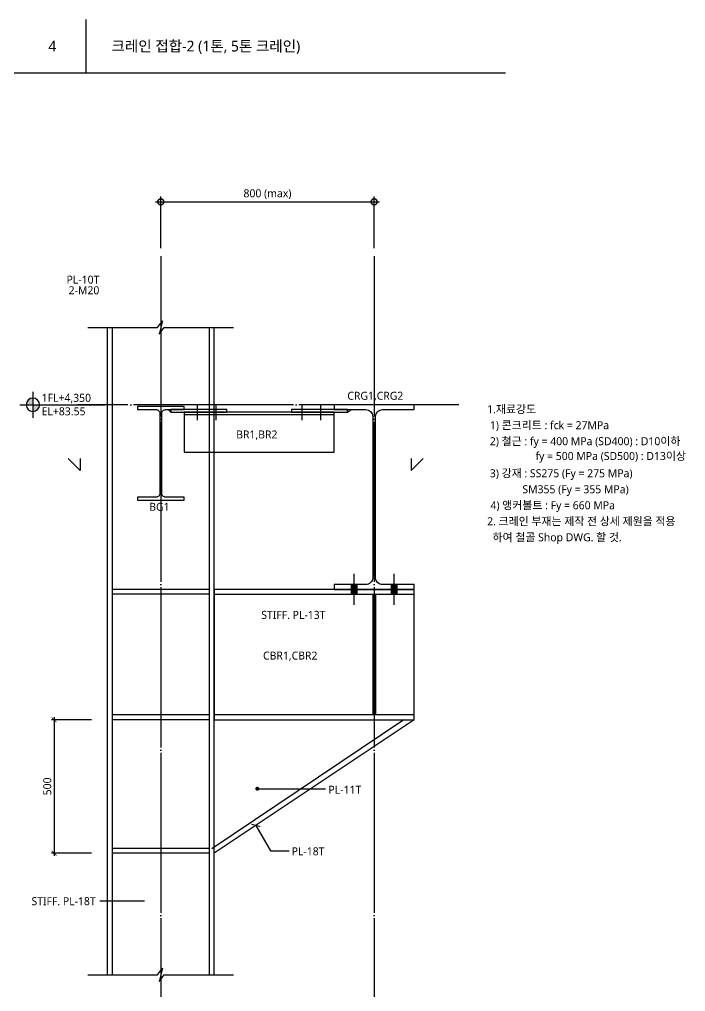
# Model space of a CAD drawing. Header units: millimetres. Extents: x 163207 to 170859, y 1699 to 7219.
# Drawn here: x 168361 to 170859, y 3577 to 7219 of the extents above; entities that cross this region are included whole.
import ezdxf
from ezdxf.enums import TextEntityAlignment as Align

# ---------------------------------------------------------------- set-up
doc = ezdxf.new("R2010")
doc.units = ezdxf.units.MM
doc.header["$LTSCALE"] = 10
doc.linetypes.add('CEN', pattern=[62, 60, -1, 0, -1])
doc.layers.get('DEFPOINTS').update_dxf_attribs({"color": 137})
for name, color, linetype in [('1CEN', 1, 'CEN'), ('2COL', 2, 'Continuous'), ('3STL', 3, 'Continuous'), ('3TXT', 3, 'Continuous'), ('6ele', 6, 'Continuous'), ('AS-STEL', 2, 'Continuous'), ('DIM', 7, 'Continuous'), ('FORM', 7, 'Continuous'), ('SYM', 6, 'Continuous'), ('SYM-LEAD', 6, 'Continuous'), ('SYM-LEVEL', 7, 'Continuous'), ('TEX', 3, 'Continuous'), ('TEXT', 3, 'Continuous')]:
    doc.layers.add(name, color=color, linetype=linetype)
doc.styles.add('$0$스타일1', font='malgun.ttf')
doc.styles.add('Cell Head', font='malgun.ttf')
doc.styles.add('fo', font='malgun.ttf')
doc.styles.add('s1', font='malgun.ttf')
doc.styles.add('스타일1', font='malgun.ttf')
doc.dimstyles.new('CJA', dxfattribs={"dimscale": 300, "dimtxt": 2.7, "dimasz": 1, "dimexe": 2, "dimexo": 3, "dimgap": 1, "dimtad": 1, "dimdec": 0, "dimzin": 1, "dimdsep": 46, "dimlunit": 6, "dimtxsty": '$0$스타일1', "dimblk": 'CJDOT', "dimcen": 0.09, "dimdle": 1, "dimclrd": 256, "dimclre": 256, "dimclrt": 3, "dimadec": 0, "dimazin": 0, "dimtfac": 1, "dimtdec": 0, "dimtix": 1, "dimtmove": 2, "dimatfit": 3, "dimldrblk": 'CJDOT', "dimfxl": 1, "dimtolj": 1, "dimtzin": 1, "dimarcsym": 0})
doc.dimstyles.new('DIM-QD 1', dxfattribs={"dimtxt": 3, "dimasz": 1.5, "dimexe": 1, "dimexo": 0, "dimgap": 1, "dimtad": 1, "dimdec": 3, "dimdsep": 46, "dimlunit": 6, "dimtxsty": '$0$스타일1', "dimblk1": 'ARCHTICK', "dimblk2": 'ARCHTICK', "dimsah": 1, "dimcen": 0, "dimclrd": 256, "dimclre": 256, "dimclrt": 3, "dimazin": 2, "dimtfac": 1, "dimtdec": 3, "dimtix": 1, "dimtmove": 2, "dimatfit": 3, "dimldrblk": 'ARCHTICK', "dimfxl": 1, "dimtolj": 1, "dimtzin": 0, "dimarcsym": 0})
doc.dimstyles.new('GAUN-10 DIM', dxfattribs={"dimscale": 10, "dimtxt": 3, "dimasz": 1.8, "dimexe": 1, "dimexo": 1, "dimgap": 1, "dimtad": 1, "dimdec": 0, "dimdsep": 46, "dimtxsty": 's1', "dimblk1": 'ARCHTICK', "dimblk2": 'ARCHTICK', "dimsah": 1, "dimcen": 0, "dimdle": 1, "dimclrd": 256, "dimclre": 256, "dimclrt": 3, "dimazin": 2, "dimtfac": 1, "dimtdec": 0, "dimtix": 1, "dimtmove": 2, "dimatfit": 3, "dimldrblk": 'ARCHTICK', "dimfxl": 1, "dimtolj": 1, "dimtzin": 0, "dimarcsym": 0})

# ---------------------------------------------------------------- blocks, each defined once
blk = doc.blocks.new('_ARCHTICK')
at = {"color": 0, "linetype": 'ByBlock', "const_width": 0.15}
blk.add_lwpolyline([(-0.5, -0.5), (0.5, 0.5)], dxfattribs=at)
blk = doc.blocks.new('*D17')
at = {"layer": 'DEFPOINTS', "color": 0, "transparency": 16777216}
for p in [(168641.1, 4595.4), (168491.1, 4095.4), (168641.1, 4095.4)]:
    blk.add_point(p, dxfattribs=at)
at = {"layer": 'DIM', "lineweight": -2, "transparency": 16777216}
for p, q in [((168631.1, 4595.4), (168481.1, 4595.4)), ((168491.1, 4605.4), (168491.1, 4085.4)), ((168631.1, 4095.4), (168481.1, 4095.4))]:
    blk.add_line(p, q, dxfattribs=at)
at = {"layer": 'DIM', "lineweight": -2, "transparency": 16777216, "xscale": 18, "yscale": 18, "zscale": 18}
for p, rotation in [((168491.1, 4595.4), 90), ((168491.1, 4095.4), 270)]:
    blk.add_blockref('_ARCHTICK', p, dxfattribs=dict(at, rotation=rotation))
at = {"layer": 'DIM', "color": 3, "transparency": 16777216, "insert": (168465.6, 4345.4), "char_height": 30, "attachment_point": 5, "rotation": 90, "style": 'fo'}
blk.add_mtext('\\A1;500', dxfattribs=at)
blk = doc.blocks.new('1')
at = {"layer": 'TEXT', "style": '스타일1'}
for s, p in [('1.재료강도', (0, 0)), (' 1) 콘크리트 : fck = 27MPa', (0, -60)), (' 2) 철근 : fy = 400 MPa (SD400) : D10이하', (0, -120)), (' fy = 500 MPa (SD500) : D13이상', (171.1, -175.4)), (' 3) 강재 : SS275 (Fy = 275 MPa)', (0, -240)), ('             SM355 (Fy = 355 MPa)', (0, -300)), ('4) 앵커볼트 : Fy = 660 MPa', (12.5, -360)), ('2. 크레인 부재는 제작 전 상세 제원을 적용', (0, -420)), ('  하여 철골 Shop DWG. 할 것.', (0, -480))]:
    blk.add_text(s, height=30, dxfattribs=at).set_placement(p, align=Align.BOTTOM_LEFT)
blk = doc.blocks.new('LEVEL1')
at = {"layer": 'SYM-LEVEL'}
h = blk.add_hatch(color=6, dxfattribs=at)
edge = h.paths.add_edge_path()
edge.add_ellipse((4.87, 0), major_axis=(1.77, 1.77), ratio=1, start_angle=405, end_angle=495)
edge.add_line((2.37, 0), (4.87, 0))
edge.add_line((4.87, 0), (4.87, 2.5))
edge = h.paths.add_edge_path()
edge.add_ellipse((4.87, 0), major_axis=(1.77, 1.77), ratio=1, start_angle=225, end_angle=315)
edge.add_line((7.37, 0), (4.87, 0))
edge.add_line((4.87, 0), (4.87, -2.5))
at = {"layer": 'SYM-LEVEL', "color": 6}
for p, q in [((4.87, 4.87), (4.87, -4.87)), ((0, 0), (9.74, 0)), ((9.07, 0), (31.8, 0))]:
    blk.add_line(p, q, dxfattribs=at)
blk.add_ellipse((4.87, 0), major_axis=(1.77, 1.77), ratio=1, start_param=5.497787, end_param=11.780972, dxfattribs=at)
at = {"layer": 'SYM-LEVEL', "color": 3, "style": '스타일1'}
for tag, p in [('1층-바닥마감', (8.16, 1.11)), ('EL-+100', (8.16, -3.93))]:
    blk.add_attdef(tag, p, '', height=3, dxfattribs=at)
blk = doc.blocks.new('_DotSmall')
at = {"color": 0, "linetype": 'ByBlock', "const_width": 0.5}
blk.add_lwpolyline([(-0.0625, 0, 1), (0.0625, 0, 1)], format="xyb", close=True, dxfattribs=at)
blk = doc.blocks.new('*D79')
at = {"layer": 'DEFPOINTS', "color": 0, "transparency": 16777216}
for p in [(169691.1, 6535.9), (168891.1, 6331.9), (169691.1, 6331.9)]:
    blk.add_point(p, dxfattribs=at)
at = {"layer": 'DIM', "color": 7, "lineweight": -2, "transparency": 16777216}
for p, q in [((168871.1, 6535.9), (169711.1, 6535.9)), ((168891.1, 6361.9), (168891.1, 6555.9)), ((169691.1, 6361.9), (169691.1, 6555.9))]:
    blk.add_line(p, q, dxfattribs=at)
at = {"layer": 'DIM', "color": 7, "lineweight": -2, "transparency": 16777216, "xscale": 45, "yscale": 45, "zscale": 45, "rotation": 180}
blk.add_blockref('_DotSmall', (168891.1, 6535.9), dxfattribs=at)
at = {"layer": 'DIM', "color": 7, "lineweight": -2, "transparency": 16777216, "xscale": 45, "yscale": 45, "zscale": 45}
blk.add_blockref('_DotSmall', (169691.1, 6535.9), dxfattribs=at)
at = {"layer": 'DIM', "color": 3, "transparency": 16777216, "insert": (169291.1, 6564.6), "char_height": 30, "attachment_point": 5, "style": '스타일1'}
blk.add_mtext('\\A1;800 (max)', dxfattribs=at)
blk = doc.blocks.new('CJDOT')
blk.add_line((-2, 0), (2, 0))
at = {"const_width": 0.5}
blk.add_lwpolyline([(-0.25, 0, 1), (0.25, 0, 1)], format="xyb", close=True, dxfattribs=at)

msp = doc.modelspace()

# ---------------------------------------------------------------- hatches: boundary and pattern name
at = {"layer": '6ele'}
for points in [[(169605.1, 5101.4), (169605.1, 5065.4), (169627.1, 5065.4), (169627.1, 5101.4)], [(169755.1, 5101.4), (169755.1, 5065.4), (169777.1, 5065.4), (169777.1, 5101.4)]]:
    msp.add_hatch(color=256, dxfattribs=at).paths.add_polyline_path(points)

# ---------------------------------------------------------------- linework, layer by layer
at = {"layer": '1CEN'}
for p, q in [((168891.1, 6331.9), (168891.1, 3495.3)), ((169691.1, 6331.9), (169691.1, 3495.3)), ((170008.4, 5775.4), (168578.5, 5775.4)), ((169028.6, 5717.4), (169028.6, 5777.4)), ((169098.6, 5717.4), (169098.6, 5777.4)), ((169421.1, 5717.4), (169421.1, 5777.4)), ((169491.1, 5717.4), (169491.1, 5777.4)), ((169616.1, 5025.4), (169616.1, 5141.4)), ((169766.1, 5025.4), (169766.1, 5141.4))]:
    msp.add_line(p, q, dxfattribs=at)
at = {"layer": '2COL'}
for p, q in [((168928.6, 5747.4), (168918.8, 5757.4)), ((169591.1, 5747.4), (169604.9, 5757.4))]:
    msp.add_line(p, q, dxfattribs=at)
at = {"layer": '3STL', "color": 6}
for p, q in [((168691.1, 3639.9), (168691.1, 6065.9)), ((168709.1, 6065.9), (168709.1, 3639.9)), ((169073.1, 6064.4), (169073.1, 3638.4)), ((169091.1, 3638.4), (169091.1, 6064.4))]:
    msp.add_line(p, q, dxfattribs=at)
at = {"layer": '3STL'}
for points in [[(168894.6, 5743.4, -0.414214), (168908.6, 5757.4), (168978.6, 5757.4), (168978.6, 5768.4), (168803.6, 5768.4), (168803.6, 5757.4), (168873.6, 5757.4, -0.414214), (168887.6, 5743.4), (168887.6, 5443.4, -0.414214), (168873.6, 5429.4), (168803.6, 5429.4), (168803.6, 5418.4), (168978.6, 5418.4), (168978.6, 5429.4), (168908.6, 5429.4, -0.414214), (168894.6, 5443.4)], [(169696.6, 5731.4, -0.414214), (169722.6, 5757.4), (169841.1, 5757.4), (169841.1, 5775.4), (169541.1, 5775.4), (169541.1, 5757.4), (169659.6, 5757.4, -0.414214), (169685.6, 5731.4), (169685.6, 5127.4, -0.414214), (169659.6, 5101.4), (169541.1, 5101.4), (169541.1, 5083.4), (169841.1, 5083.4), (169841.1, 5101.4), (169722.6, 5101.4, -0.414214), (169696.6, 5127.4)]]:
    msp.add_lwpolyline(points, format="xyb", close=True, dxfattribs=at)
at = {"layer": '3TXT'}
for p, q in [((168978.6, 5738.4), (169541.1, 5738.4)), ((169091.1, 5065.4), (169841.1, 5065.4)), ((169841.1, 4613.4), (169091.1, 4613.4))]:
    msp.add_line(p, q, dxfattribs=at)
for points in [[(168928.6, 5747.4), (169138.6, 5747.4), (169138.6, 5757.4), (168928.6, 5757.4)], [(169381.1, 5747.4), (169591.1, 5747.4), (169591.1, 5757.4), (169381.1, 5757.4)], [(169841.1, 5083.4), (169091.1, 5083.4), (169091.1, 4595.4), (169841.1, 4595.4)]]:
    msp.add_lwpolyline(points, close=True, dxfattribs=at)
at = {"layer": '6ele'}
for points in [[(169605.1, 5101.4), (169605.1, 5065.4), (169627.1, 5065.4), (169627.1, 5101.4)], [(169755.1, 5101.4), (169755.1, 5065.4), (169777.1, 5065.4), (169777.1, 5101.4)]]:
    msp.add_lwpolyline(points, close=True, dxfattribs=at)
at = {"layer": 'AS-STEL', "color": 4}
for p, q in [((169073.1, 5083.4), (168709.1, 5083.4)), ((169073.1, 5065.4), (168709.1, 5065.4)), ((169685.6, 5065.4), (169685.6, 4613.4)), ((169696.6, 5065.4), (169696.6, 4613.4)), ((169073.1, 4613.4), (168709.1, 4613.4)), ((169073.1, 4595.4), (168709.1, 4595.4)), ((169802.4, 4595.4), (169082.7, 4111.4)), ((169841.1, 4595.4), (169091.1, 4095.4)), ((169073.1, 4113.4), (168709.1, 4113.4)), ((169073.1, 4095.4), (168709.1, 4095.4))]:
    msp.add_line(p, q, dxfattribs=at)
msp.add_lwpolyline([(168978.6, 5747.4), (168978.6, 5597.4), (169541.1, 5597.4), (169541.1, 5747.4)], close=True, dxfattribs=at)
at = {"layer": 'FORM', "color": 4, "ltscale": 0.3}
for p, q in [((168609.5, 7219.3), (168609.5, 7019.3)), ((163207, 7019.3), (170184.1, 7019.3))]:
    msp.add_line(p, q, dxfattribs=at)
at = {"layer": 'SYM'}
for points in [[(169028.6, 5778.4, 0, 15, 0), (169008.2, 5811.7, 0, 0, 0), (168743.3, 6244.4, 0, 0, 0), (168675.8, 6244.4, 0, 0, 0)], [(169685.6, 4988.3, 0, 15, 0), (169646.5, 4988.3, 0, 0, 0), (169535.6, 4988.3, 0, 0, 0)]]:
    msp.add_lwpolyline(points, format="xyseb", dxfattribs=at)
for points in [[(168618.1, 6065.1), (168878.7, 6065.1), (168897.3, 6090.1), (168884.8, 6040.1), (168903.6, 6065.1), (169164.1, 6065.1)], [(168618.1, 3639.1), (168878.7, 3639.1), (168897.3, 3664.1), (168884.8, 3614.1), (168903.6, 3639.1), (169164.1, 3639.1)]]:
    msp.add_lwpolyline(points, dxfattribs=at)
at = {"layer": 'SYM-LEAD'}
msp.add_line((168829.6, 3915.4), (168662.1, 3915.4), dxfattribs=at)
for points in [[(168923.7, 5752.4, 0, 15, 0), (168895.3, 5725.6, 0, 0, 0), (168734.4, 5573.9, 0, 0, 0), (168500.8, 5573.9, 0, 0, 0)], [(169598, 5752.4, 0, 15, 0), (169626.4, 5725.6, 0, 0, 0), (169787.2, 5573.9, 0, 0, 0), (169914.2, 5573.9, 0, 0, 0)], [(168829.6, 5065.4, 0, 15, 0), (168829.6, 5026.4, 0, 0, 0), (168829.6, 3915.4, 0, 0, 0)], [(168829.6, 4595.4, 0, 15, 0), (168829.6, 4556.4, 0, 0, 0), (168829.6, 3915.4, 0, 0, 0)], [(168829.6, 4095.4, 0, 15, 0), (168829.6, 4056.4, 0, 0, 0), (168829.6, 3915.4, 0, 0, 0)]]:
    msp.add_lwpolyline(points, format="xyseb", dxfattribs=at)
for points in [[(168588.3, 5573.9), (168588.3, 5528.9), (168543.3, 5573.9)], [(169830.4, 5573.9), (169830.4, 5528.9), (169875.4, 5573.9)]]:
    msp.add_lwpolyline(points, dxfattribs=at)

# ---------------------------------------------------------------- block references
at = {"layer": 'DIM'}
msp.add_blockref('1', (170114.8, 5734.9), dxfattribs=at)
at = {"layer": 'SYM-LEVEL', "xscale": 10, "yscale": 10, "zscale": 10}
msp.add_blockref('LEVEL1', (168362.8, 5775.4), dxfattribs=at).add_auto_attribs({'EL-+100': 'EL+83.55', '1층-바닥마감': '1FL+4,350'})

# ---------------------------------------------------------------- texts
at = {"layer": 'TEX', "style": '스타일1'}
msp.add_text('BG1', height=30, dxfattribs=at).set_placement((168885.9, 5393.1), align=Align.MIDDLE_CENTER)
at = {"layer": 'TEXT', "color": 6, "style": 'Cell Head'}
msp.add_text('4', height=40, dxfattribs=at).set_placement((168484.5, 7119.3), align=Align.MIDDLE_CENTER)
at = {"layer": 'TEXT'}
for s, height, style, p in [('크레인 접합-2 (1톤, 5톤 크레인)', 40, 's1', (168706.5, 7119.3)), ('STIFF. PL-13T', 30, '스타일1', (169268, 4988.3))]:
    msp.add_text(s, height=height, dxfattribs=dict(at, style=style)).set_placement(p, align=Align.MIDDLE_LEFT)
at = {"layer": 'TEXT', "style": '스타일1'}
for s, p in [('PL-10T', (168660.8, 6244.4)), ('2-M20', (168660.8, 6204.5)), ('STIFF. PL-18T', (168647.1, 3915.4))]:
    msp.add_text(s, height=30, dxfattribs=at).set_placement(p, align=Align.MIDDLE_RIGHT)
for s, p in [('CRG1,CRG2', (169695.5, 5809.3)), ('BR1,BR2', (169251.2, 5664.2)), ('CBR1,CBR2', (169376.5, 4835.6))]:
    msp.add_text(s, height=30, dxfattribs=at).set_placement(p, align=Align.MIDDLE_CENTER)
for s, p in [('PL-11T', (169519.7, 4309)), ('PL-18T', (169381.8, 4078.2))]:
    msp.add_text(s, height=30, dxfattribs=at).set_placement(p, align=Align.BOTTOM_LEFT)

# ---------------------------------------------------------------- dimensions: what is measured, and where the dimension line sits
at = {"layer": 'DIM'}
dim = msp.add_linear_dim(base=(169691.1, 6535.9), p1=(168891.1, 6331.9), p2=(169691.1, 6331.9), angle=180, text='<> (max)', dimstyle='CJA', override={"dimscale": 10, "dimtxt": 3, "dimasz": 4.5, "dimtxsty": '스타일1', "dimblk1": 'DotSmall', "dimblk2": 'DotSmall', "dimsah": 1, "dimdle": 2, "dimclrd": 7, "dimclre": 7}, dxfattribs=at)
dim.commit()
dim.dimension.update_dxf_attribs({"geometry": '*D79', "text_midpoint": (169291.1, 6564.6)})
dim = msp.add_linear_dim(base=(168491.1, 4095.4), p1=(168641.1, 4595.4), p2=(168641.1, 4095.4), angle=270, dimstyle='GAUN-10 DIM', override={"dimtxsty": 'fo'}, dxfattribs=at)
dim.commit()
dim.dimension.update_dxf_attribs({"geometry": '*D17', "text_midpoint": (168465.6, 4345.4)})

# ---------------------------------------------------------------- leaders
at = {"layer": 'SYM-LEAD'}
for points, override in [([(169253, 4336.6), (169389.3, 4336.6), (169508.6, 4336.6)], {"dimscale": 10, "dimasz": 1.5, "dimtad": 0, "dimclrd": 6, "dimldrblk": 'DOT'}), ([(169247.2, 4199.5), (169302.2, 4104.2), (169372.2, 4104.2)], {"dimscale": 10, "dimasz": 2.5, "dimtad": 0, "dimclrd": 6})]:
    msp.add_leader(points, dimstyle='DIM-QD 1', override=override, dxfattribs=at)

doc.saveas('drawing.dxf')
